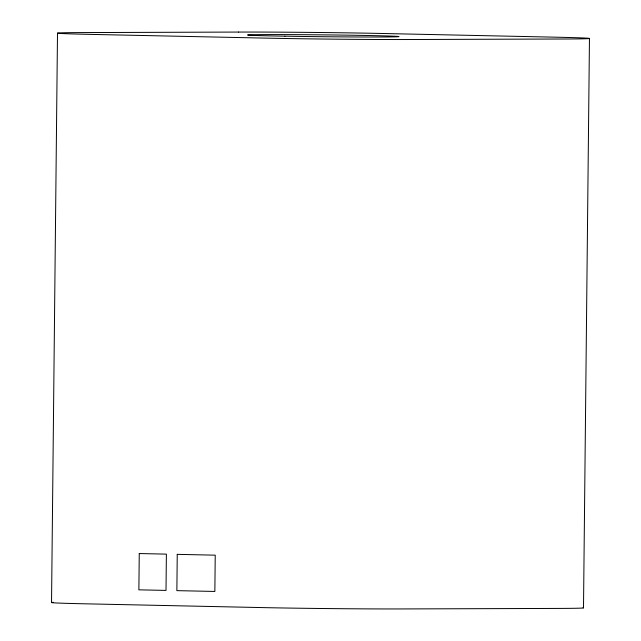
<?xml version="1.0" encoding="UTF-8"?>
<svg xmlns="http://www.w3.org/2000/svg" width="641" height="641" viewBox="0 0 641 641"><rect width="100%" height="100%" fill="white"/><g stroke="black" fill="none" stroke-linecap="round" stroke-linejoin="round"><path stroke-width="0.96" d="M51.536 602.572L57.498 33.156M583.502 607.844L589.464 38.428M583.054 607.748A100.501 1.226 0.6 0 1 558.175 608.421L402.468 608.934A100.501 1.226 0.6 0 1 260.599 607.556L85.277 603.814A100.501 1.226 0.6 0 1 53.564 602.316M139.257 553.544L138.873 589.832L166.011 590.409L166.388 554.128L139.257 553.544M177.245 554.353L176.868 590.641L214.855 591.451L215.232 555.17L177.245 554.353M238.532 32.066L82.825 32.579A100.501 1.226 0.6 0 0 91.238 34.398L266.568 38.14A100.501 1.226 0.6 0 0 408.437 39.518L564.136 39.005A100.501 1.226 0.6 0 0 555.723 37.186L380.401 33.444A100.501 1.226 0.6 0 0 238.532 32.066M284.949 36.184A75.486 0.921 0.6 0 0 398.958 36.593A75.486 0.921 0.6 0 0 286.543 34.598A75.486 0.921 0.6 0 0 284.949 36.184"/></g></svg>
